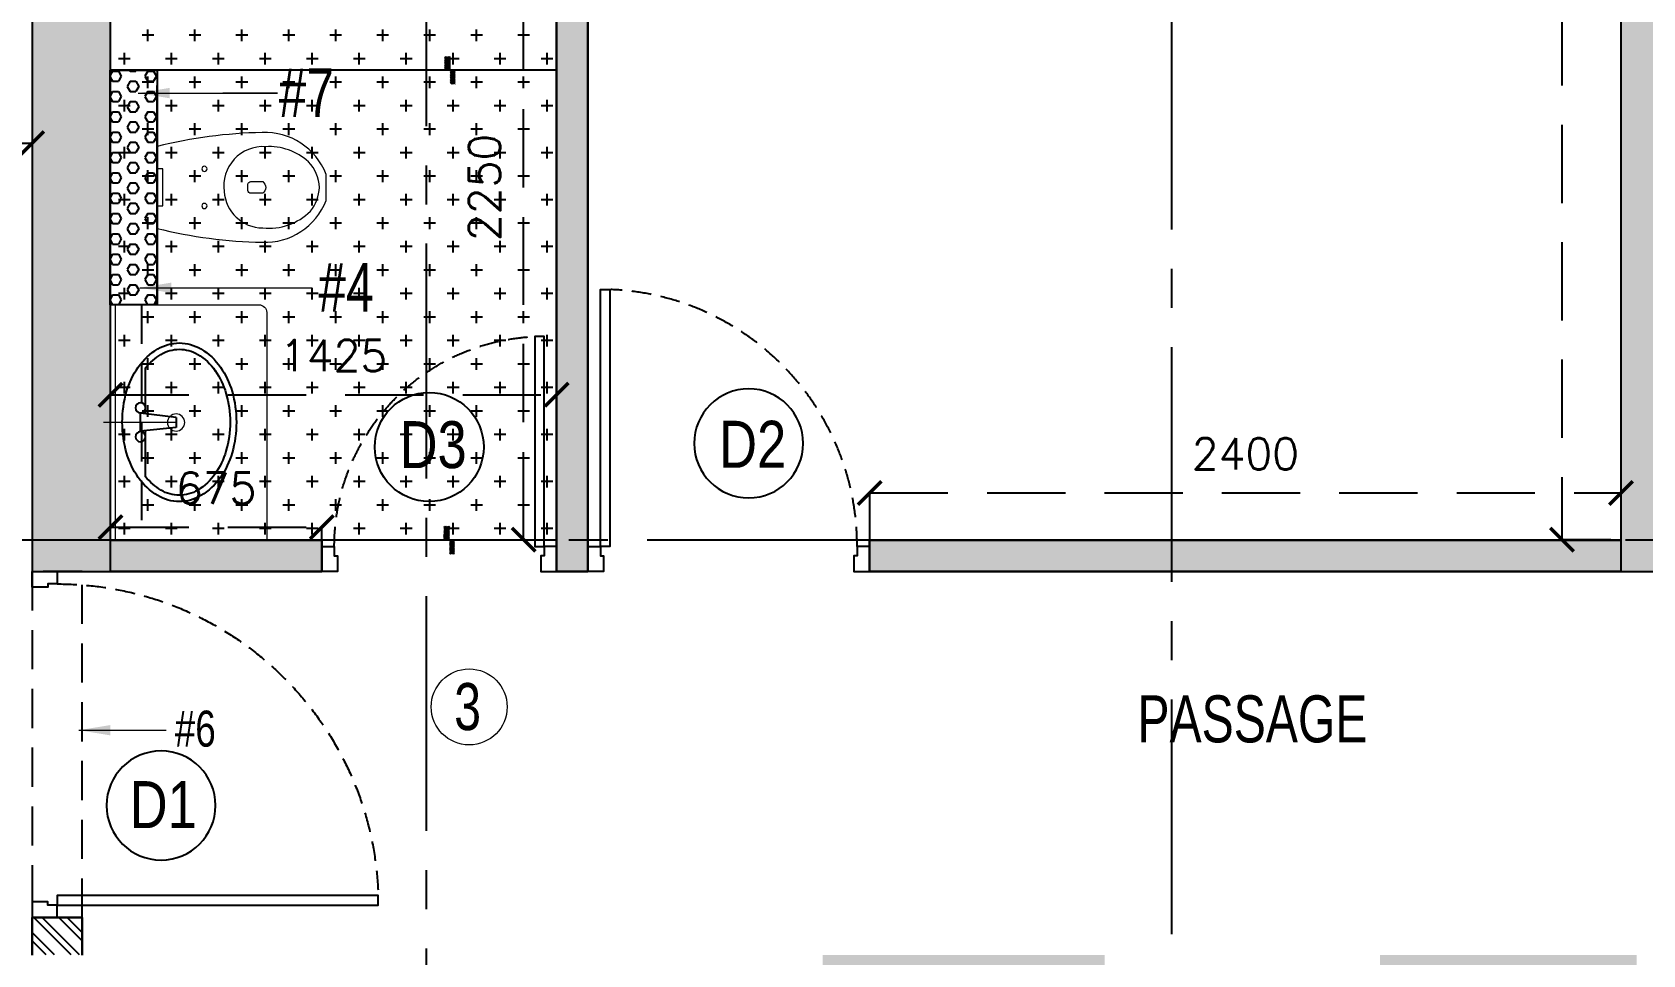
# Model space of a CAD drawing. Header units: millimetres. Extents: x 1180970 to 1231451, y -5737889 to -5695638.
# Drawn here: x 1213337 to 1218482, y -5715374 to -5712428 of the extents above; entities that cross this region are included whole.
import ezdxf
from ezdxf.enums import TextEntityAlignment as Align

# ---------------------------------------------------------------- set-up
doc = ezdxf.new("R2010")
doc.units = ezdxf.units.MM
doc.header["$LTSCALE"] = 1000
doc.header["$MEASUREMENT"] = 0
for name, pattern in [('3BHK-A$0$$1$HIDDEN', [0.375, 0.25, -0.125]), ('3BHK-A$1$AUDIT_D_120904163729-0', [0]), ('3BHK-A$2$( Hidden )', [0.375, 0.25, -0.125]), ('3BHK-A$2$HIDDEN', [0.375, 0.25, -0.125]), ('AUDIT_D_120904163729-0', [0]), ('T8 - GROUND FLOOR CORE$0$HIDDEN', [0.375, 0.25, -0.125]), ('T8(T9 IS SIMILAR) - GROUND FLOOR - DIMENSION & TEXTING$0$HIDDEN', [0.375, 0.25, -0.125]), ('T8_REFUGE COLUMNS$0$CENTER2', [1.125, 0.75, -0.125, 0.125, -0.125])]:
    doc.linetypes.add(name, pattern=pattern)
doc.layers.get('0').update_dxf_attribs({"linetype": 'AUDIT_D_120904163729-0'})
for name, color, linetype in [('3BHK-A$0$$0$A-DOOR-FULL', 2, 'Continuous'), ('3BHK-A$0$$1$ELEV.', 5, 'Continuous'), ('3BHK-A$0$$1$LEDGE WALL', 5, 'Continuous'), ('3BHK-A$0$A-SANITARY', 2, 'Continuous'), ('3BHK-A$0$a-tile drop', 3, 'Continuous'), ('3BHK-A$0$APT PLANS-typ$0$TILEDROP', 3, 'Continuous'), ('3BHK-A$0$LEDGE WALL', 5, 'Continuous'), ('3BHK-A$1$A-HATCH -160', 251, '3BHK-A$1$AUDIT_D_120904163729-0'), ('3BHK-A$1$A-TOI SUNK 50MM', 8, 'Continuous'), ('3BHK-A$1$CUT-OUT', 49, 'Continuous'), ('T8 - GROUND FLOOR CORE$0$A-DIMENSIONS', 2, 'T8 - GROUND FLOOR CORE$0$HIDDEN'), ('T8(T9 IS SIMILAR) - GROUND FLOOR - DIMENSION & TEXTING$0$A-DIMENSIONS', 2, 'T8(T9 IS SIMILAR) - GROUND FLOOR - DIMENSION & TEXTING$0$HIDDEN'), ('T8(T9 IS SIMILAR) - GROUND FLOOR - DIMENSION & TEXTING$0$a-window-no', 125, 'Continuous'), ('T8_REFUGE COLUMNS$0$A-CENTERLINE', 193, 'T8_REFUGE COLUMNS$0$CENTER2'), ('T8_REFUGE COLUMNS$0$A-RCC COLS', 3, 'Continuous')]:
    doc.layers.add(name, color=color, linetype=linetype)
for name, color, linetype, lineweight in [('3BHK-A$1$$1$a-TOI-fixtures', 251, 'Continuous', 0), ('3BHK-A$1$$1$A-WALL- 160', 6, 'Continuous', 30), ('3BHK-A$2$a-TOI-fixtures', 251, 'Continuous', 0), ('T8(T9 IS SIMILAR) - GROUND FLOOR - DIMENSION & TEXTING$0$a-Text', 4, 'Continuous', 0), ('T8(T9 IS SIMILAR) - GROUND FLOOR - DIMENSION & TEXTING$0$R0-18-10-2014-T1-1st Podium Floor Plan$0$Text', 2, 'Continuous', 0), ('T8(T9 IS SIMILAR) - GROUND FLOOR$0$D&W', 8, 'Continuous', 25)]:
    doc.layers.add(name, color=color, linetype=linetype, lineweight=lineweight)
doc.layers.add('T8_REFUGE COLUMNS$0$COL-HATCH', color=7, linetype='Continuous', lineweight=25, true_color=0xa3a3a3)
doc.styles.add('T8 - GROUND FLOOR CORE$0$Romans 1', font='romans.shx', dxfattribs={"height": 100})
doc.styles.add('T8(T9 IS SIMILAR) - GROUND FLOOR - DIMENSION & TEXTING$0$ARIAL ARROW', font='swisscl.ttf')
doc.styles.add('T8(T9 IS SIMILAR) - GROUND FLOOR - DIMENSION & TEXTING$0$LODHA STANDERD', font='sanss___.ttf')
doc.styles.add('T8(T9 IS SIMILAR) - GROUND FLOOR - DIMENSION & TEXTING$0$Romans 1', font='romans.shx', dxfattribs={"height": 100})
doc.styles.add('T8(T9 IS SIMILAR) - GROUND FLOOR - DIMENSION & TEXTING$0$Tahoma', font='tahoma.ttf')
doc.dimstyles.new('T8 - GROUND FLOOR CORE$0$ALPINE S', dxfattribs={"dimscale": 0, "dimtxt": 100, "dimasz": 75, "dimexe": 0, "dimexo": 0, "dimgap": 75, "dimtad": 1, "dimdec": 0, "dimzin": 0, "dimdsep": 46, "dimtxsty": 'T8 - GROUND FLOOR CORE$0$Romans 1', "dimblk": 'T8 - GROUND FLOOR CORE$0$_ArchTick', "dimcen": 0.09, "dimclrd": 256, "dimclre": 256, "dimclrt": 7, "dimadec": 0, "dimazin": 0, "dimtfac": 1, "dimtdec": 0, "dimtofl": 0, "dimtmove": 1, "dimatfit": 0, "dimldrblk": 'T8 - GROUND FLOOR CORE$0$_Open90', "dimfxl": 1, "dimtolj": 1, "dimtzin": 0, "dimarcsym": 0})
doc.dimstyles.new('T8(T9 IS SIMILAR) - GROUND FLOOR - DIMENSION & TEXTING$0$ALPINE S', dxfattribs={"dimscale": 0, "dimtxt": 100, "dimasz": 75, "dimexe": 0, "dimexo": 0, "dimgap": 75, "dimtad": 1, "dimdec": 0, "dimzin": 0, "dimdsep": 46, "dimtxsty": 'T8(T9 IS SIMILAR) - GROUND FLOOR - DIMENSION & TEXTING$0$Romans 1', "dimblk": 'T8(T9 IS SIMILAR) - GROUND FLOOR - DIMENSION & TEXTING$0$_ArchTick', "dimcen": 0.09, "dimclrd": 256, "dimclre": 256, "dimclrt": 7, "dimadec": 0, "dimazin": 0, "dimtfac": 1, "dimtdec": 0, "dimtofl": 0, "dimtmove": 1, "dimatfit": 0, "dimldrblk": 'T8(T9 IS SIMILAR) - GROUND FLOOR - DIMENSION & TEXTING$0$_Open90', "dimfxl": 1, "dimtolj": 1, "dimtzin": 0, "dimarcsym": 0})
doc.dimstyles.new('T8(T9 IS SIMILAR) - GROUND FLOOR - DIMENSION & TEXTING$0$SAMATA STD', dxfattribs={"dimtxt": 100, "dimasz": 50, "dimexe": 50, "dimexo": 50, "dimgap": 10, "dimtad": 0, "dimdec": 0, "dimrnd": 5, "dimzin": 0, "dimdsep": 46, "dimtxsty": 'T8(T9 IS SIMILAR) - GROUND FLOOR - DIMENSION & TEXTING$0$Tahoma', "dimblk": 'T8(T9 IS SIMILAR) - GROUND FLOOR - DIMENSION & TEXTING$0$_Origin2', "dimcen": -50, "dimdle": 50, "dimclrd": 7, "dimclre": 7, "dimclrt": 7, "dimadec": 0, "dimazin": 0, "dimtfac": 1, "dimtdec": 0, "dimtmove": 1, "dimatfit": 3, "dimfxl": 150, "dimtfill": 1, "dimtolj": 1, "dimtzin": 0, "dimlwd": -1, "dimlwe": -1, "dimarcsym": 0})

# ---------------------------------------------------------------- blocks, each defined once
blk = doc.blocks.new('*U165')
for points in [[(0, 0), (0, 820), (30, 820), (30, 0)], [(-40, 0), (0, 0), (0, -30), (10, -30), (10, -80), (-40, -80)], [(860, 0), (820, 0), (820, -30), (810, -30), (810, -80), (860, -80)]]:
    blk.add_lwpolyline(points, close=True)
at = {"color": 0, "linetype": 'ByBlock', "ltscale": 0.25}
blk.add_arc((-1.2, -0.5), 821.2, 0.0347, 87.627, dxfattribs=at)
blk = doc.blocks.new('*U166')
for points in [[(0, 0), (0, 1025), (30, 1025), (30, 0)], [(-40, 0), (0, 0), (0, -30), (10, -30), (10, -80), (-40, -80)], [(1065, 0), (1025, 0), (1025, -30), (1015, -30), (1015, -80), (1065, -80)]]:
    blk.add_lwpolyline(points, close=True)
at = {"color": 0, "linetype": 'ByBlock', "ltscale": 0.25}
blk.add_arc((-1.5, -0.6), 1026.5, 0.0347, 87.627, dxfattribs=at)
blk = doc.blocks.new('*U167')
for points in [[(0, 0), (0, 670), (30, 670), (30, 0)], [(-40, 0), (0, 0), (0, -30), (10, -30), (10, -80), (-40, -80)], [(710, 0), (670, 0), (670, -30), (660, -30), (660, -80), (710, -80)]]:
    blk.add_lwpolyline(points, close=True)
at = {"color": 0, "linetype": 'ByBlock', "ltscale": 0.25}
blk.add_arc((-1, -0.4), 671, 0.0347, 87.627, dxfattribs=at)
blk = doc.blocks.new('3BHK-A$0$$1$EWC 1-flat-3')
at = {"layer": '3BHK-A$1$$1$a-TOI-fixtures', "ltscale": 1.5}
blk.add_line((130.9, 0), (-130.9, 0), dxfattribs=at)
for points in [[(-130.9, 0, -0.055103), (-175.3, 336.2, -0.321827), (-41.6, 540), (41.6, 540, -0.321827), (175.3, 336.2, -0.055103), (130.9, 0, -27.681239)], [(-13.2, 214.3, -0.391448), (-129.3, 337.7, -0.224585), (-76.1, 489.9, -0.160675), (0, 518.7, -0.183016), (81.6, 484.1, -0.201424), (130, 346.4, -0.474507), (-13.2, 214.3, -2.927417)], [(-9.5, 290.2), (9.5, 290.2, 0.414214), (18.9, 299.7), (18.9, 337.6, 0.5), (-18.9, 337.6), (-18.9, 299.7, 0.414214), (-9.5, 290.2, 0.530498)]]:
    blk.add_lwpolyline(points, format="xyb", dxfattribs=at)
at = {"layer": '3BHK-A$1$$1$a-TOI-fixtures'}
blk.add_lwpolyline([(-59.2, 0), (-59.2, 18.9), (59.2, 18.9), (59.2, 0)], close=True, dxfattribs=at)
at = {"layer": '3BHK-A$1$$1$a-TOI-fixtures', "ltscale": 1.5}
for centre in [(-59.2, 151.6), (59.2, 151.6)]:
    blk.add_circle(centre, 8.31, dxfattribs=at)
blk = doc.blocks.new('3BHK-A$0$TILE DROP -x')
at = {"layer": '3BHK-A$0$APT PLANS-typ$0$TILEDROP'}
h = blk.add_hatch(dxfattribs=at)
h.set_pattern_fill('ACET-2D-ANSI31', color=8, scale=90, angle=90, style=0)
h.set_pattern_definition([(135, (-851695.914, 5365039.183), (-7.954951288, -7.954951288), [])])
h.paths.add_polyline_path([(-58324, -19206), (-58324, -19024), (-58262, -19024), (-58262, -19206)])
edge = h.paths.add_edge_path()
edge.add_line((-58324, -19381), (-58394, -19381))
edge.add_line((-58324, -19206), (-58324, -19381))
edge.add_line((-58393, -19206), (-58324, -19206))
edge.add_line((-58393, -19381), (-58393, -19206))
at = {"layer": '3BHK-A$0$APT PLANS-typ$0$TILEDROP', "color": 1}
blk.add_line((-58154, -19206), (-58434, -19206), dxfattribs=at)
at = {"layer": '3BHK-A$0$APT PLANS-typ$0$TILEDROP', "color": 20, "const_width": 10}
for points in [[(-58262, -19206), (-58262, -19024)], [(-58324, -19381), (-58324, -19206)], [(-58324, -19206), (-58262, -19206)]]:
    blk.add_lwpolyline(points, dxfattribs=at)
blk = doc.blocks.new('3BHK-A$0$WB1')
at = {"layer": '3BHK-A$0$A-SANITARY', "color": 0, "ltscale": 1000}
for p, q in [((190074.4, -1779394.5), (190063, -1779507.9)), ((190106.8, -1779394.5), (190119.9, -1779507.9)), ((189917.5, -1779491.7), (190064.6, -1779491.7)), ((190118, -1779491.7), (190265.4, -1779491.7)), ((190061.5, -1779507.9), (190121.4, -1779507.9))]:
    blk.add_line(p, q, dxfattribs=at)
at = {"layer": '3BHK-A$0$A-SANITARY', "color": 0}
blk.add_line((190106.8, -1779394.5), (190074.4, -1779394.5), dxfattribs=at)
for centre, major_axis, start_param, end_param in [((190067.1, -1779471.3), (-69.6, 256.7), 0.015739, 0.342992), ((190067.1, -1779471.3), (-64.3, 237.2), 0.015739, 0.342992), ((190091.4, -1779555.7), (-92.6, 341.5), 6.018375, 6.298924), ((190091.4, -1779555.7), (-87.3, 322), 6.018375, 6.298924), ((190091.4, -1779555.7), (-92.6, 341.5), 5.737826, 6.018375), ((190091.4, -1779555.7), (-87.3, 322), 5.737826, 6.018375), ((190115.8, -1779471.3), (-64.3, 237.2), 5.410573, 5.737826), ((190115.8, -1779471.3), (-69.6, 256.7), 5.410573, 5.737826), ((190030, -1779417.8), (-52.6, 193.9), 0.342992, 0.768932), ((190030, -1779417.8), (-47.3, 174.4), 0.342992, 0.768932), ((190152.9, -1779417.8), (-47.3, 174.4), 4.984633, 5.410573), ((190152.9, -1779417.8), (-52.6, 193.9), 4.984633, 5.410573), ((189973.2, -1779384.1), (-35.3, 130.2), 0.768932, 1.305986), ((189973.2, -1779384.1), (-30, 110.7), 0.768932, 1.305986), ((190209.6, -1779384.1), (-30, 110.7), 4.447579, 4.984633), ((190209.6, -1779384.1), (-35.3, 130.2), 4.447579, 4.984633), ((189973.2, -1779384.1), (-35.3, 130.2), 1.305986, 1.84304), ((189973.2, -1779384.1), (-30, 110.7), 1.305986, 1.84304), ((190209.6, -1779384.1), (-30, 110.7), 3.910525, 4.447579), ((190209.6, -1779384.1), (-35.3, 130.2), 3.910525, 4.447579), ((190030, -1779350.3), (-52.6, 193.9), 1.84304, 2.268981), ((190030, -1779350.3), (-47.3, 174.4), 1.84304, 2.20494), ((190152.9, -1779350.3), (-47.3, 174.4), 3.548625, 3.910525), ((190152.9, -1779350.3), (-52.6, 193.9), 3.484585, 3.910525), ((190045.3, -1779507.9), (-4.2, 15.6), 6.018375, 12.30156), ((190137.6, -1779507.9), (-4.2, 15.6), 6.018375, 12.30156), ((190067.1, -1779296.9), (-69.6, 256.7), 2.268981, 2.596234), ((190091.4, -1779212.5), (-92.6, 341.5), 2.596234, 2.876783), ((190091.4, -1779212.5), (-92.6, 341.5), 2.876783, 3.157331), ((190115.8, -1779296.9), (-69.6, 256.7), 3.157331, 3.484585)]:
    blk.add_ellipse(centre, major_axis=major_axis, ratio=1, start_param=start_param, end_param=end_param, dxfattribs=at)
blk = doc.blocks.new('3BHK-A')
at = {"layer": '3BHK-A$0$LEDGE WALL'}
h = blk.add_hatch(dxfattribs=at)
h.set_pattern_fill('HEX', color=8, scale=150, angle=180)
h.paths.add_polyline_path([(1198958.7, -5713298.5), (1198808.7, -5713298.5), (1198808.7, -5712549.2), (1198958.7, -5712549.2)])
at = {"layer": '3BHK-A$1$A-HATCH -160', "linetype": 'ByBlock'}
h = blk.add_hatch(dxfattribs=at)
h.set_pattern_fill('ZIGZAG', color=256, scale=250)
h.set_pattern_definition([(9e-15, (1e-08, 0), (31.25, 31.25), [31.25, -31.25]), (90, (31.25, 0), (-31.25, 31.25), [31.25, -31.25])])
h.paths.add_polyline_path([(1185182.8, -5714749.5), (1186532.7, -5714749.5), (1186532.7, -5714149.5), (1186632.7, -5714149.5), (1186632.7, -5714749.5), (1188712.7, -5714749.5), (1188712.7, -5714049.5), (1189032.5, -5714049.5), (1189032.5, -5714149.5), (1188812.7, -5714149.5), (1188812.7, -5715449.5), (1189032.5, -5715449.5), (1189032.5, -5715549.5), (1188712.7, -5715549.5), (1188712.7, -5714849.5), (1186632.7, -5714849.5), (1186632.7, -5715664.5), (1186532.7, -5715664.5), (1186532.7, -5714849.5), (1185182.8, -5714849.5)])
h.paths.add_polyline_path([(1185182.8, -5713249.5), (1185782.7, -5713249.5), (1185782.7, -5713149.5), (1185182.8, -5713149.5)])
h.paths.add_polyline_path([(1186532.7, -5710699.5), (1186632.7, -5710699.5), (1186632.7, -5713249.5), (1186532.7, -5713249.5)])
h.paths.add_polyline_path([(1186532.7, -5717399.5), (1186632.7, -5717399.5), (1186632.7, -5716414.5), (1186532.7, -5716414.5)])
h.paths.add_polyline_path([(1194902.2, -5715375), (1194082.3, -5715375), (1194082.3, -5715475), (1194902.2, -5715475)])
h.paths.add_polyline_path([(1195782.2, -5715375), (1196682.2, -5715375), (1196682.2, -5715475), (1195782.2, -5715475)])
h.paths.add_polyline_path([(1194132.5, -5714149.9), (1196532.4, -5714149.9), (1196532.4, -5714049.9), (1194132.5, -5714049.9)])
h.paths.add_polyline_path([(1197432.4, -5711800.2), (1197532.4, -5711800.2), (1197532.4, -5714149.9), (1197432.4, -5714149.9)])
h.paths.add_polyline_path([(1198282.4, -5714149.9), (1198958.7, -5714149.9), (1198958.7, -5714049.9), (1198282.4, -5714049.9)])
h.paths.add_polyline_path([(1196871.9, -5720208.6), (1196082.2, -5720209.7), (1196082.3, -5720109.7), (1196082.2, -5720109.7), (1196182.2, -5720109.7), (1196871.9, -5720108.6)])
h.paths.add_polyline_path([(1193397.2, -5709939.9), (1193882.3, -5709939.6), (1193882.3, -5710040.1), (1193397.3, -5710040.1)])
h.paths.add_polyline_path([(1186632.7, -5708554.7), (1187192.3, -5708554.8), (1187192.3, -5708654.7), (1186632.7, -5708654.7)])
h.paths.add_polyline_path([(1194182.3, -5715724), (1194082.3, -5715724), (1194082.3, -5715474), (1194182.3, -5715474)])
h = blk.add_hatch(dxfattribs=at)
h.set_pattern_fill('ANSI32', color=256, scale=150)
h.set_pattern_definition([(45, (-0.65, 934.464), (-39.77475644, 39.77475644), []), (45, (25.864, 934.464), (-39.77475644, 39.77475644), [])])
h.paths.add_polyline_path([(1199047.4, -5715373.6), (1199207.4, -5715373.6), (1199207.4, -5715253.8), (1199047.4, -5715253.8)])
at = {"layer": '3BHK-A$1$A-TOI SUNK 50MM'}
h = blk.add_hatch(dxfattribs=at)
h.set_pattern_fill('CROSS', color=256, scale=300, style=0)
h.set_pattern_definition([(9e-15, (-0.65, 1286.84), (75, 75), [37.5, -112.5]), (90, (18.1, 1268.09), (-75, 75), [37.5, -112.5])])
h.paths.add_polyline_path([(1197532.4, -5711799.2), (1198958.7, -5711799.2), (1198958.7, -5714049.9), (1197532.4, -5714049.9)])
at = {"layer": '3BHK-A$0$$1$ELEV.'}
blk.add_line((1197532.3, -5712549.2, -0.5), (1198958.7, -5712549.2, -0.5), dxfattribs=at)
at = {"layer": '3BHK-A$0$$1$LEDGE WALL'}
blk.add_line((1198808.7, -5713298.5, -0.5), (1198808.7, -5712598.8, -0.5), dxfattribs=at)
at = {"layer": '3BHK-A$0$$1$LEDGE WALL', "linetype": '3BHK-A$2$( Hidden )', "ltscale": 0.5}
blk.add_line((1198858.7, -5713298.5, -0.5), (1198858.7, -5714048.8, 0), dxfattribs=at)
at = {"layer": '3BHK-A$0$$1$LEDGE WALL', "elevation": -0.5}
blk.add_lwpolyline([(1198808.7, -5713298.5), (1198958.7, -5713298.5), (1198958.7, -5712549.2), (1198808.7, -5712549.2)], close=True, dxfattribs=at)
at = {"layer": '3BHK-A$1$$1$A-WALL- 160', "linetype": 'ByBlock'}
for p, q in [((1197432.4, -5714149.9, 0), (1197432.4, -5711800.2, 0)), ((1197532.4, -5714149.9, 0), (1197532.4, -5711800.2, 0)), ((1194132.4, -5714049.9, 0), (1196532.4, -5714049.9, 0)), ((1196532.4, -5714149.9, 0), (1196532.4, -5714049.9, 0)), ((1198282.4, -5714049.9, 0), (1198958.7, -5714049.9, 0)), ((1198282.4, -5714149.9, 0), (1198282.4, -5714049.9, 0)), ((1194132.5, -5714149.9, -0.5), (1196532.4, -5714149.9, 0)), ((1197432.4, -5714149.9, 0), (1197532.4, -5714149.9, 0)), ((1198282.4, -5714149.9, 0), (1198958.7, -5714149.9, 0))]:
    blk.add_line(p, q, dxfattribs=at)
at = {"layer": '3BHK-A$1$$1$A-WALL- 160', "linetype": 'ByBlock', "elevation": -0.5}
blk.add_lwpolyline([(1199207.4, -5715374.9), (1199207.4, -5715255), (1199047.4, -5715255), (1199047.4, -5715374.9)], dxfattribs=at)
at = {"layer": '3BHK-A$1$A-TOI SUNK 50MM'}
blk.add_line((1197532.4, -5714049.9, 0), (1198282.4, -5714049.9, 0), dxfattribs=at)
at = {"layer": '3BHK-A$1$CUT-OUT', "linetype": '3BHK-A$2$HIDDEN', "ltscale": 0.5, "elevation": -0.5}
blk.add_lwpolyline([(1199207.4, -5715255), (1199047.4, -5715255), (1199047.4, -5714149.9), (1199207.4, -5714149.9)], close=True, dxfattribs=at)
at = {"layer": '3BHK-A$2$a-TOI-fixtures'}
for p, q in [((1198956.7, -5713298.5, -0.5), (1198483.4, -5713298.5, -0.5)), ((1198942.5, -5713298.5, -0.5), (1198942.5, -5714048.8, -0.5)), ((1198957.5, -5713298.5, -0.5), (1198957.5, -5714048.8, -0.5)), ((1198458.4, -5713323.5, -0.5), (1198458.4, -5714048.8, -0.5)), ((1198957.5, -5714049.9, 0), (1198460.4, -5714049.9, 0))]:
    blk.add_line(p, q, dxfattribs=at)
at = {"layer": '3BHK-A$2$a-TOI-fixtures', "extrusion": (-3.57019e-09, -2.53026e-07, 1)}
blk.add_line((1198747.8, -5713674.5, 0), (1198979.4, -5713674.5, 0), dxfattribs=at)
blk.add_circle((1198747.8, -5713674.5, 1.4), 27.5, dxfattribs=at)
at = {"layer": '3BHK-A$2$a-TOI-fixtures'}
blk.add_arc((1198483.4, -5713323.5, -0.5), 25, 90, 180, dxfattribs=at)
at = {"layer": '3BHK-A$0$$0$A-DOOR-FULL', "linetype": '3BHK-A$0$$1$HIDDEN', "xscale": -1}
blk.add_blockref('*U165', (1197392.4, -5714069.9, 0), dxfattribs=at)
at = {"layer": '3BHK-A$0$$0$A-DOOR-FULL', "linetype": '3BHK-A$0$$1$HIDDEN'}
blk.add_blockref('*U167', (1197572.4, -5714069.9, 0), dxfattribs=at)
at = {"layer": '3BHK-A$0$$0$A-DOOR-FULL', "linetype": '3BHK-A$0$$1$HIDDEN', "rotation": 90}
blk.add_blockref('*U166', (1199127.4, -5715214.9, -0.5), dxfattribs=at)
at = {"layer": '3BHK-A$0$a-tile drop', "xscale": 0.25, "yscale": 0.25, "zscale": 0.25, "rotation": 180}
for p in [(1183291.5, -5717350.7, -0.5), (1183293.8, -5718851.3, 0)]:
    blk.add_blockref('3BHK-A$0$TILE DROP -x', p, dxfattribs=at)
at = {"layer": '3BHK-A$1$$1$a-TOI-fixtures', "extrusion": (0, 0, -1), "xscale": -1, "zscale": -1, "rotation": 270}
blk.add_blockref('3BHK-A$0$$1$EWC 1-flat-3', (-1198808.7, -5712923.9, 0.5), dxfattribs=at)
at = {"layer": '3BHK-A$2$a-TOI-fixtures', "extrusion": (0, 0, -1), "xscale": -1, "zscale": -1, "rotation": 270}
blk.add_blockref('3BHK-A$0$WB1', (580646.7, -5903765.1, 0), dxfattribs=at)
blk = doc.blocks.new('T8_REFUGE COLUMNS')
at = {"layer": 'T8_REFUGE COLUMNS$0$COL-HATCH', "linetype": 'ByBlock'}
h = blk.add_hatch(color=256, dxfattribs=at)
h.dxf.hatch_style = 1
h.paths.add_polyline_path([(1213587.1, -5709939.9), (1213337.1, -5709939.9), (1213337.1, -5714149.9), (1213587.1, -5714149.9)])
h = blk.add_hatch(color=256, dxfattribs=at)
h.dxf.hatch_style = 1
h.paths.add_polyline_path([(1218412.1, -5714149.9), (1218662.1, -5714149.9), (1218662.1, -5709939.9), (1218412.1, -5709939.9)])
at = {"layer": 'T8_REFUGE COLUMNS$0$A-CENTERLINE'}
for p, q in [((1214597.1, -5722853.5), (1214597.1, -5698299.6)), ((1216977.1, -5728808.5), (1216977.1, -5698299.6)), ((1229551.2, -5714049.9), (1182156.9, -5714049.9))]:
    blk.add_line(p, q, dxfattribs=at)
at = {"layer": 'T8_REFUGE COLUMNS$0$A-RCC COLS', "linetype": 'ByBlock'}
for points in [[(1213587.1, -5709939.9), (1213337.1, -5709939.9), (1213337.1, -5714149.9), (1213587.1, -5714149.9)], [(1218412.1, -5714149.9), (1218662.1, -5714149.9), (1218662.1, -5709939.9), (1218412.1, -5709939.9)]]:
    blk.add_lwpolyline(points, close=True, dxfattribs=at)
blk = doc.blocks.new('T8 - GROUND FLOOR CORE$0$_ArchTick')
at = {"color": 0, "linetype": 'ByBlock', "const_width": 0.15}
blk.add_lwpolyline([(-0.5, -0.5), (0.5, 0.5)], dxfattribs=at)
blk = doc.blocks.new('*D247')
at = {"layer": 'T8 - GROUND FLOOR CORE$0$A-DIMENSIONS', "linetype": 'T8 - GROUND FLOOR CORE$0$HIDDEN', "lineweight": -2, "transparency": 16777216}
for p, q in [((1212012.2, -5712621.6), (1212012.2, -5712782.2)), ((1213337.1, -5712621.6), (1213337.1, -5712782.2))]:
    blk.add_line(p, q, dxfattribs=at)
at = {"layer": 'T8 - GROUND FLOOR CORE$0$A-DIMENSIONS', "lineweight": -2, "transparency": 16777216}
blk.add_line((1212012.2, -5712782.2), (1213337.1, -5712782.2), dxfattribs=at)
at = {"layer": 'T8 - GROUND FLOOR CORE$0$A-DIMENSIONS', "linetype": 'ByBlock', "lineweight": -2, "transparency": 16777216, "xscale": 75, "yscale": 75, "zscale": 75, "rotation": 180}
blk.add_blockref('T8 - GROUND FLOOR CORE$0$_ArchTick', (1212012.2, -5712782.2), dxfattribs=at)
at = {"layer": 'T8 - GROUND FLOOR CORE$0$A-DIMENSIONS', "linetype": 'ByBlock', "lineweight": -2, "transparency": 16777216, "xscale": 75, "yscale": 75, "zscale": 75}
blk.add_blockref('T8 - GROUND FLOOR CORE$0$_ArchTick', (1213337.1, -5712782.2), dxfattribs=at)
at = {"layer": 'T8 - GROUND FLOOR CORE$0$A-DIMENSIONS', "color": 7, "linetype": 'ByBlock', "transparency": 16777216, "insert": (1212674.6, -5712657.2), "char_height": 100, "attachment_point": 5, "style": 'T8 - GROUND FLOOR CORE$0$Romans 1'}
blk.add_mtext('\\A1;1325', dxfattribs=at)
blk = doc.blocks.new('T8 - GROUND FLOOR CORE$0$_Open90')
at = {"color": 0, "linetype": 'ByBlock', "lineweight": -2}
for p, q in [((0, 0), (-1, 0)), ((-0.5, 0.5), (0, 0)), ((0, 0), (-0.5, -0.5))]:
    blk.add_line(p, q, dxfattribs=at)
blk = doc.blocks.new('T8(T9 IS SIMILAR) - GROUND FLOOR - DIMENSION & TEXTING$0$_ArchTick')
at = {"color": 0, "linetype": 'ByBlock', "const_width": 0.15}
blk.add_lwpolyline([(-0.5, -0.5), (0.5, 0.5)], dxfattribs=at)
blk = doc.blocks.new('*D597')
at = {"layer": 'T8(T9 IS SIMILAR) - GROUND FLOOR - DIMENSION & TEXTING$0$A-DIMENSIONS', "linetype": 'T8(T9 IS SIMILAR) - GROUND FLOOR - DIMENSION & TEXTING$0$HIDDEN', "lineweight": -2, "transparency": 16777216}
for p, q in [((1218379.3, -5710098.8), (1218223.6, -5710098.8)), ((1218379.3, -5714048.8), (1218223.6, -5714048.8))]:
    blk.add_line(p, q, dxfattribs=at)
at = {"layer": 'T8(T9 IS SIMILAR) - GROUND FLOOR - DIMENSION & TEXTING$0$A-DIMENSIONS', "lineweight": -2, "transparency": 16777216}
blk.add_line((1218223.6, -5710098.8), (1218223.6, -5714048.8), dxfattribs=at)
at = {"layer": 'T8(T9 IS SIMILAR) - GROUND FLOOR - DIMENSION & TEXTING$0$A-DIMENSIONS', "linetype": 'ByBlock', "lineweight": -2, "transparency": 16777216, "xscale": 75, "yscale": 75, "zscale": 75}
for p, rotation in [((1218223.6, -5710098.8), 90), ((1218223.6, -5714048.8), 270)]:
    blk.add_blockref('T8(T9 IS SIMILAR) - GROUND FLOOR - DIMENSION & TEXTING$0$_ArchTick', p, dxfattribs=dict(at, rotation=rotation))
at = {"layer": 'T8(T9 IS SIMILAR) - GROUND FLOOR - DIMENSION & TEXTING$0$A-DIMENSIONS', "color": 7, "linetype": 'ByBlock', "transparency": 16777216, "insert": (1218098.6, -5712073.8), "char_height": 100, "attachment_point": 5, "rotation": 90, "style": 'T8(T9 IS SIMILAR) - GROUND FLOOR - DIMENSION & TEXTING$0$Romans 1'}
blk.add_mtext('\\A1;3950', dxfattribs=at)
blk = doc.blocks.new('T8(T9 IS SIMILAR) - GROUND FLOOR - DIMENSION & TEXTING$0$_Open90')
at = {"color": 0, "linetype": 'ByBlock', "lineweight": -2}
for p, q in [((0, 0), (-1, 0)), ((-0.5, 0.5), (0, 0)), ((0, 0), (-0.5, -0.5))]:
    blk.add_line(p, q, dxfattribs=at)
blk = doc.blocks.new('*D599')
at = {"layer": 'T8(T9 IS SIMILAR) - GROUND FLOOR - DIMENSION & TEXTING$0$A-DIMENSIONS', "linetype": 'T8(T9 IS SIMILAR) - GROUND FLOOR - DIMENSION & TEXTING$0$HIDDEN', "lineweight": -2, "transparency": 16777216}
for p, q in [((1216012.3, -5714048.8), (1216012.3, -5713899.5)), ((1218412.3, -5714048.8), (1218412.3, -5713899.5))]:
    blk.add_line(p, q, dxfattribs=at)
at = {"layer": 'T8(T9 IS SIMILAR) - GROUND FLOOR - DIMENSION & TEXTING$0$A-DIMENSIONS', "lineweight": -2, "transparency": 16777216}
blk.add_line((1216012.3, -5713899.5), (1218412.3, -5713899.5), dxfattribs=at)
at = {"layer": 'T8(T9 IS SIMILAR) - GROUND FLOOR - DIMENSION & TEXTING$0$A-DIMENSIONS', "linetype": 'ByBlock', "lineweight": -2, "transparency": 16777216, "xscale": 75, "yscale": 75, "zscale": 75, "rotation": 180}
blk.add_blockref('T8(T9 IS SIMILAR) - GROUND FLOOR - DIMENSION & TEXTING$0$_ArchTick', (1216012.3, -5713899.5), dxfattribs=at)
at = {"layer": 'T8(T9 IS SIMILAR) - GROUND FLOOR - DIMENSION & TEXTING$0$A-DIMENSIONS', "linetype": 'ByBlock', "lineweight": -2, "transparency": 16777216, "xscale": 75, "yscale": 75, "zscale": 75}
blk.add_blockref('T8(T9 IS SIMILAR) - GROUND FLOOR - DIMENSION & TEXTING$0$_ArchTick', (1218412.3, -5713899.5), dxfattribs=at)
at = {"layer": 'T8(T9 IS SIMILAR) - GROUND FLOOR - DIMENSION & TEXTING$0$A-DIMENSIONS', "color": 7, "linetype": 'ByBlock', "transparency": 16777216, "insert": (1217212.3, -5713774.5), "char_height": 100, "attachment_point": 5, "style": 'T8(T9 IS SIMILAR) - GROUND FLOOR - DIMENSION & TEXTING$0$Romans 1'}
blk.add_mtext('\\A1;2400', dxfattribs=at)
blk = doc.blocks.new('*D600')
at = {"layer": 'T8(T9 IS SIMILAR) - GROUND FLOOR - DIMENSION & TEXTING$0$A-DIMENSIONS', "linetype": 'T8(T9 IS SIMILAR) - GROUND FLOOR - DIMENSION & TEXTING$0$HIDDEN', "lineweight": -2, "transparency": 16777216}
for p, q in [((1213587.3, -5714048.8), (1213587.3, -5714009)), ((1214262.3, -5714048.8), (1214262.3, -5714009))]:
    blk.add_line(p, q, dxfattribs=at)
at = {"layer": 'T8(T9 IS SIMILAR) - GROUND FLOOR - DIMENSION & TEXTING$0$A-DIMENSIONS', "lineweight": -2, "transparency": 16777216}
blk.add_line((1213587.3, -5714009), (1214262.3, -5714009), dxfattribs=at)
at = {"layer": 'T8(T9 IS SIMILAR) - GROUND FLOOR - DIMENSION & TEXTING$0$A-DIMENSIONS', "linetype": 'ByBlock', "lineweight": -2, "transparency": 16777216, "xscale": 75, "yscale": 75, "zscale": 75, "rotation": 180}
blk.add_blockref('T8(T9 IS SIMILAR) - GROUND FLOOR - DIMENSION & TEXTING$0$_ArchTick', (1213587.3, -5714009), dxfattribs=at)
at = {"layer": 'T8(T9 IS SIMILAR) - GROUND FLOOR - DIMENSION & TEXTING$0$A-DIMENSIONS', "linetype": 'ByBlock', "lineweight": -2, "transparency": 16777216, "xscale": 75, "yscale": 75, "zscale": 75}
blk.add_blockref('T8(T9 IS SIMILAR) - GROUND FLOOR - DIMENSION & TEXTING$0$_ArchTick', (1214262.3, -5714009), dxfattribs=at)
at = {"layer": 'T8(T9 IS SIMILAR) - GROUND FLOOR - DIMENSION & TEXTING$0$A-DIMENSIONS', "color": 7, "linetype": 'ByBlock', "transparency": 16777216, "insert": (1213924.8, -5713884), "char_height": 100, "attachment_point": 5, "style": 'T8(T9 IS SIMILAR) - GROUND FLOOR - DIMENSION & TEXTING$0$Romans 1'}
blk.add_mtext('\\A1;675', dxfattribs=at)
blk = doc.blocks.new('*D603')
at = {"layer": 'T8(T9 IS SIMILAR) - GROUND FLOOR - DIMENSION & TEXTING$0$A-DIMENSIONS', "linetype": 'T8(T9 IS SIMILAR) - GROUND FLOOR - DIMENSION & TEXTING$0$HIDDEN', "lineweight": -2, "transparency": 16777216}
for p, q in [((1214797.6, -5711799.1), (1214907, -5711799.1)), ((1214797.6, -5714048.8), (1214907, -5714048.8))]:
    blk.add_line(p, q, dxfattribs=at)
at = {"layer": 'T8(T9 IS SIMILAR) - GROUND FLOOR - DIMENSION & TEXTING$0$A-DIMENSIONS', "lineweight": -2, "transparency": 16777216}
blk.add_line((1214907, -5714048.8), (1214907, -5711799.1), dxfattribs=at)
at = {"layer": 'T8(T9 IS SIMILAR) - GROUND FLOOR - DIMENSION & TEXTING$0$A-DIMENSIONS', "linetype": 'ByBlock', "lineweight": -2, "transparency": 16777216, "xscale": 75, "yscale": 75, "zscale": 75}
for p, rotation in [((1214907, -5711799.1), 90), ((1214907, -5714048.8), 270)]:
    blk.add_blockref('T8(T9 IS SIMILAR) - GROUND FLOOR - DIMENSION & TEXTING$0$_ArchTick', p, dxfattribs=dict(at, rotation=rotation))
at = {"layer": 'T8(T9 IS SIMILAR) - GROUND FLOOR - DIMENSION & TEXTING$0$A-DIMENSIONS', "color": 7, "linetype": 'ByBlock', "transparency": 16777216, "insert": (1214782, -5712924), "char_height": 100, "attachment_point": 5, "rotation": 90, "style": 'T8(T9 IS SIMILAR) - GROUND FLOOR - DIMENSION & TEXTING$0$Romans 1'}
blk.add_mtext('\\A1;2250', dxfattribs=at)
blk = doc.blocks.new('*D604')
at = {"layer": 'T8(T9 IS SIMILAR) - GROUND FLOOR - DIMENSION & TEXTING$0$A-DIMENSIONS', "linetype": 'T8(T9 IS SIMILAR) - GROUND FLOOR - DIMENSION & TEXTING$0$HIDDEN', "lineweight": -2, "transparency": 16777216}
for p, q in [((1213587.3, -5713598.5), (1213587.3, -5713585.8)), ((1215012.3, -5713598.5), (1215012.3, -5713585.8))]:
    blk.add_line(p, q, dxfattribs=at)
at = {"layer": 'T8(T9 IS SIMILAR) - GROUND FLOOR - DIMENSION & TEXTING$0$A-DIMENSIONS', "lineweight": -2, "transparency": 16777216}
blk.add_line((1213587.3, -5713585.8), (1215012.3, -5713585.8), dxfattribs=at)
at = {"layer": 'T8(T9 IS SIMILAR) - GROUND FLOOR - DIMENSION & TEXTING$0$A-DIMENSIONS', "linetype": 'ByBlock', "lineweight": -2, "transparency": 16777216, "xscale": 75, "yscale": 75, "zscale": 75, "rotation": 180}
blk.add_blockref('T8(T9 IS SIMILAR) - GROUND FLOOR - DIMENSION & TEXTING$0$_ArchTick', (1213587.3, -5713585.8), dxfattribs=at)
at = {"layer": 'T8(T9 IS SIMILAR) - GROUND FLOOR - DIMENSION & TEXTING$0$A-DIMENSIONS', "linetype": 'ByBlock', "lineweight": -2, "transparency": 16777216, "xscale": 75, "yscale": 75, "zscale": 75}
blk.add_blockref('T8(T9 IS SIMILAR) - GROUND FLOOR - DIMENSION & TEXTING$0$_ArchTick', (1215012.3, -5713585.8), dxfattribs=at)
at = {"layer": 'T8(T9 IS SIMILAR) - GROUND FLOOR - DIMENSION & TEXTING$0$A-DIMENSIONS', "color": 7, "linetype": 'ByBlock', "transparency": 16777216, "insert": (1214299.8, -5713460.8), "char_height": 100, "attachment_point": 5, "style": 'T8(T9 IS SIMILAR) - GROUND FLOOR - DIMENSION & TEXTING$0$Romans 1'}
blk.add_mtext('\\A1;1425', dxfattribs=at)
blk = doc.blocks.new('T8(T9 IS SIMILAR) - GROUND FLOOR - DIMENSION & TEXTING$0$WINDOW TAG')
at = {"layer": 'T8(T9 IS SIMILAR) - GROUND FLOOR - DIMENSION & TEXTING$0$a-window-no'}
blk.add_circle((0, 0), 174.1, dxfattribs=at)
at = {"layer": 'T8(T9 IS SIMILAR) - GROUND FLOOR - DIMENSION & TEXTING$0$a-window-no', "style": 'T8(T9 IS SIMILAR) - GROUND FLOOR - DIMENSION & TEXTING$0$LODHA STANDERD'}
blk.add_attdef('WINDOW', text='', height=150, dxfattribs=at).set_placement((11.3, 2.8), align=Align.MIDDLE_CENTER)
blk = doc.blocks.new('T8(T9 IS SIMILAR) - GROUND FLOOR - DIMENSION & TEXTING$0$_Origin2')
at = {"color": 0, "linetype": 'ByBlock', "lineweight": -2}
blk.add_line((-0.5, 0), (-1, 0), dxfattribs=at)
for radius in [0.5, 0.25]:
    blk.add_circle((0, 0), radius, dxfattribs=at)
blk = doc.blocks.new('T8 - GROUND FLOOR CORE')
at = {"layer": 'T8 - GROUND FLOOR CORE$0$A-DIMENSIONS', "linetype": 'ByBlock'}
dim = blk.add_linear_dim(base=(1213337.1, -5712782.2), p1=(1212012.2, -5712621.6, -0.6), p2=(1213337.1, -5712621.6), dimstyle='T8 - GROUND FLOOR CORE$0$ALPINE S', override={"dimscale": 1, "dimfxl": 5, "dimarcsym": 1}, dxfattribs=at)
dim.commit()
dim.dimension.update_dxf_attribs({"geometry": '*D247', "text_midpoint": (1212674.6, -5712657.2)})
blk = doc.blocks.new('T8(T9 IS SIMILAR) - GROUND FLOOR')
at = {"layer": 'T8(T9 IS SIMILAR) - GROUND FLOOR$0$D&W', "linetype": 'ByBlock'}
for name in ['T8_REFUGE COLUMNS', 'T8 - GROUND FLOOR CORE']:
    blk.add_blockref(name, (0, 0), dxfattribs=at)
at = {"layer": 'T8(T9 IS SIMILAR) - GROUND FLOOR$0$D&W', "linetype": 'ByBlock', "xscale": -1}
blk.add_blockref('3BHK-A', (2412544.6, 0), dxfattribs=at)
blk = doc.blocks.new('T8(T9 IS SIMILAR) - GROUND FLOOR - DIMENSION & TEXTING')
at = {"layer": 'T8(T9 IS SIMILAR) - GROUND FLOOR - DIMENSION & TEXTING$0$a-Text'}
blk.add_circle((1214733, -5714582.5), 121.3, dxfattribs=at)
at = {"layer": 'T8(T9 IS SIMILAR) - GROUND FLOOR - DIMENSION & TEXTING$0$a-window-no'}
ref = blk.add_blockref('T8(T9 IS SIMILAR) - GROUND FLOOR - DIMENSION & TEXTING$0$WINDOW TAG', (1214605.4, -5713752.7, 1.1), dxfattribs=at)
ref.add_attrib('WINDOW', 'D3', dxfattribs={"height": 150, "style": 'T8(T9 IS SIMILAR) - GROUND FLOOR - DIMENSION & TEXTING$0$LODHA STANDERD', "width": 0.8}).set_placement((1214618, -5713745.2, 1.1), align=Align.MIDDLE_CENTER)
ref = blk.add_blockref('T8(T9 IS SIMILAR) - GROUND FLOOR - DIMENSION & TEXTING$0$WINDOW TAG', (1215625.9, -5713741.2, 1.1), dxfattribs=dict(at, xscale=-1, rotation=180))
ref.add_attrib('WINDOW', 'D2', dxfattribs={"height": 150, "style": 'T8(T9 IS SIMILAR) - GROUND FLOOR - DIMENSION & TEXTING$0$LODHA STANDERD', "width": 0.8}).set_placement((1215638.6, -5713744, 1.1), align=Align.MIDDLE_CENTER)
ref = blk.add_blockref('T8(T9 IS SIMILAR) - GROUND FLOOR - DIMENSION & TEXTING$0$WINDOW TAG', (1213748.8, -5714897.2, 1.1), dxfattribs=dict(at, xscale=-1))
ref.add_attrib('WINDOW', 'D1', dxfattribs={"height": 150, "style": 'T8(T9 IS SIMILAR) - GROUND FLOOR - DIMENSION & TEXTING$0$LODHA STANDERD', "width": 0.8}).set_placement((1213755.7, -5714894.4, 1.1), align=Align.MIDDLE_CENTER)
at = {"layer": 'T8(T9 IS SIMILAR) - GROUND FLOOR - DIMENSION & TEXTING$0$a-Text', "style": 'T8(T9 IS SIMILAR) - GROUND FLOOR - DIMENSION & TEXTING$0$ARIAL ARROW'}
for s, p in [('3', (1214685.2, -5714656.4, 0.4)), ('PASSAGE', (1216867.5, -5714695.7))]:
    blk.add_text(s, height=150, dxfattribs=at).set_placement(p)
at = {"layer": 'T8(T9 IS SIMILAR) - GROUND FLOOR - DIMENSION & TEXTING$0$R0-18-10-2014-T1-1st Podium Floor Plan$0$Text', "linetype": 'ByBlock', "style": 'T8(T9 IS SIMILAR) - GROUND FLOOR - DIMENSION & TEXTING$0$ARIAL ARROW'}
for s, p in [('#7', (1214124.5, -5712698.7, 0)), ('#4', (1214251.2, -5713320.3, 0))]:
    blk.add_text(s, height=154.91, dxfattribs=at).set_placement(p)
at = {"layer": 'T8(T9 IS SIMILAR) - GROUND FLOOR - DIMENSION & TEXTING$0$R0-18-10-2014-T1-1st Podium Floor Plan$0$Text', "insert": (1213792.7, -5714594.5, 0), "char_height": 114.75, "width": 251.09, "attachment_point": 1, "style": 'T8(T9 IS SIMILAR) - GROUND FLOOR - DIMENSION & TEXTING$0$ARIAL ARROW'}
blk.add_mtext('#6', dxfattribs=at)
at = {"layer": 'T8(T9 IS SIMILAR) - GROUND FLOOR - DIMENSION & TEXTING$0$A-DIMENSIONS', "linetype": 'ByBlock'}
for base, p1, p2, picture, middle in [((1218223.6, -5714048.8), (1218379.3, -5710098.8), (1218379.3, -5714048.8), '*D597', (1218098.6, -5712073.8)), ((1214907, -5711799.1), (1214797.6, -5714048.8), (1214797.6, -5711799.1), '*D603', (1214782, -5712924))]:
    dim = blk.add_linear_dim(base=base, p1=p1, p2=p2, angle=270, dimstyle='T8(T9 IS SIMILAR) - GROUND FLOOR - DIMENSION & TEXTING$0$ALPINE S', override={"dimscale": 1, "dimfxl": 5, "dimarcsym": 1}, dxfattribs=at)
    dim.commit()
    dim.dimension.update_dxf_attribs({"geometry": picture, "text_midpoint": middle})
for base, p1, p2, picture, middle in [((1215012.3, -5713585.8), (1213587.3, -5713598.5), (1215012.3, -5713598.5), '*D604', (1214299.8, -5713460.8)), ((1218412.3, -5713899.5), (1216012.3, -5714048.8), (1218412.3, -5714048.8), '*D599', (1217212.3, -5713774.5)), ((1214262.3, -5714009), (1213587.3, -5714048.8, 0.4), (1214262.3, -5714048.8), '*D600', (1213924.8, -5713884))]:
    dim = blk.add_linear_dim(base=base, p1=p1, p2=p2, dimstyle='T8(T9 IS SIMILAR) - GROUND FLOOR - DIMENSION & TEXTING$0$ALPINE S', override={"dimscale": 1, "dimfxl": 5, "dimarcsym": 1}, dxfattribs=at)
    dim.commit()
    dim.dimension.update_dxf_attribs({"geometry": picture, "text_midpoint": middle})
at = {"layer": 'T8(T9 IS SIMILAR) - GROUND FLOOR - DIMENSION & TEXTING$0$R0-18-10-2014-T1-1st Podium Floor Plan$0$Text'}
for points, override in [([(1213675.8, -5712622.8, 0), (1214120.4, -5712622.8, 0), (1213945.7, -5712622.8, 0)], {"dimscale": 1, "dimasz": 100, "dimclrd": 2, "dimfxlon": 1, "dimarcsym": 1}), ([(1213681.5, -5713244.4, 0), (1214121.4, -5713244.4, 0), (1214229.9, -5713244.4, 0)], {"dimscale": 1, "dimasz": 100, "dimclrd": 2, "dimfxlon": 1, "dimarcsym": 1}), ([(1213486.5, -5714656.9, 0.6), (1213736.6, -5714656.9, 0.6), (1213765.4, -5714656.9, 0.6)], {"dimasz": 100, "dimclrd": 2, "dimfxlon": 1, "dimarcsym": 1})]:
    blk.add_leader(points, dimstyle='T8(T9 IS SIMILAR) - GROUND FLOOR - DIMENSION & TEXTING$0$SAMATA STD', override=override, dxfattribs=at)

msp = doc.modelspace()

# ---------------------------------------------------------------- block references
at = {"linetype": 'ByBlock'}
msp.add_blockref('T8(T9 IS SIMILAR) - GROUND FLOOR', (0, 0), dxfattribs=at)

# ---------------------------------------------------------------- next in the draw order: block references
msp.add_blockref('T8(T9 IS SIMILAR) - GROUND FLOOR - DIMENSION & TEXTING', (0, 0), dxfattribs=at)

doc.saveas('drawing.dxf')
